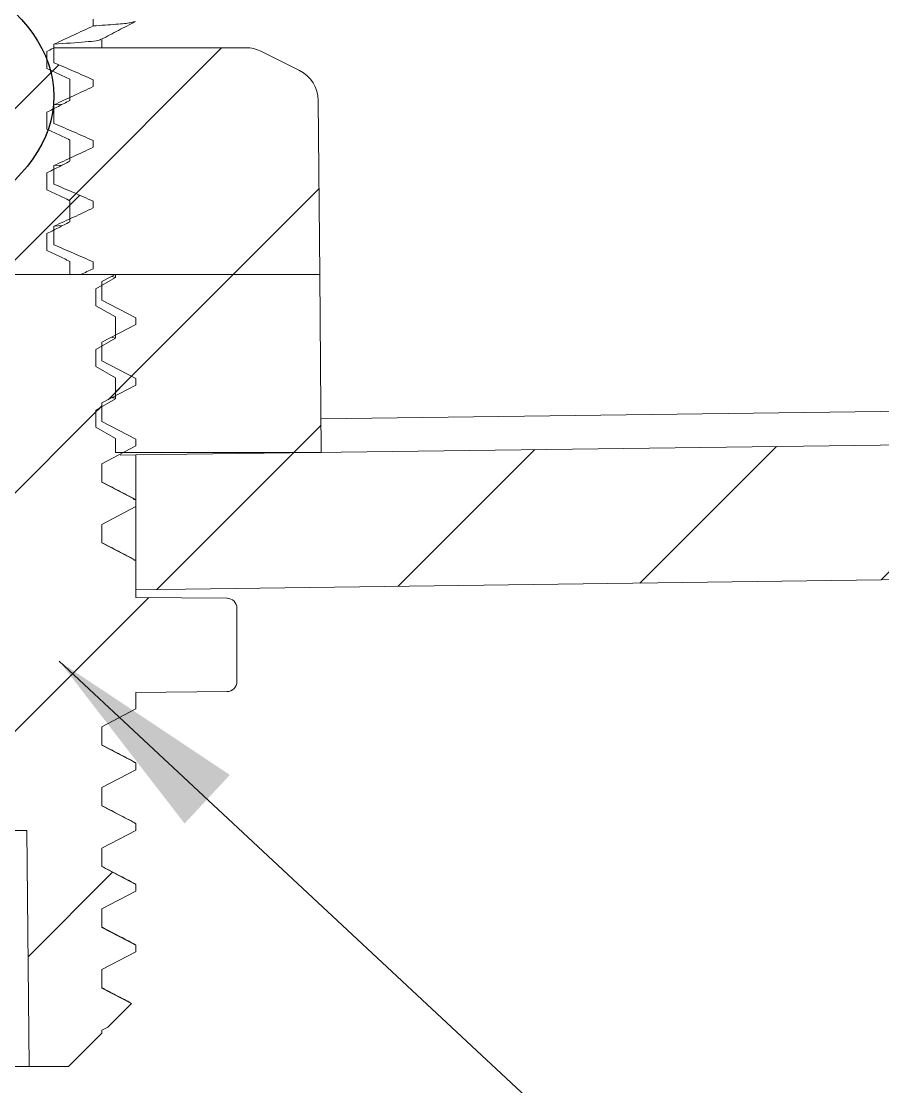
# Model space of a CAD drawing. Extents: x 14808 to 20058, y -13198 to -11680.
# Drawn here: x 19041.51 to 19054.28, y -12664.09 to -12648.29 of the extents above; entities that cross this region are included whole.
import ezdxf

# ---------------------------------------------------------------- set-up
doc = ezdxf.new("R2010")
doc.units = 0
doc.header["$LTSCALE"] = 7
doc.header["$MEASUREMENT"] = 0
doc.layers.get('0').update_dxf_attribs({"color": 2, "linetype": 'CONTINUOUS'})
doc.styles.add('GHS', font='romans', dxfattribs={"bigfont": 'ghs'})
doc.dimstyles.new('STANDARD$7', dxfattribs={"dimtxt": 3.5, "dimasz": 3, "dimexe": 1, "dimexo": 0.0625, "dimgap": 1, "dimtad": 1, "dimdec": 4, "dimzin": 0, "dimdsep": 46, "dimtxsty": 'GHS', "dimcen": 1, "dimclrt": 2, "dimadec": 0, "dimazin": 0, "dimtfac": 1, "dimtdec": 4, "dimtofl": 0, "dimtmove": 0, "dimatfit": 3, "dimfxl": 1, "dimtolj": 1, "dimtzin": 0, "dimarcsym": 0})
pattern_1 = [(45, (85.4865, 0), (-1.76776695, 1.76776695), [])]

msp = doc.modelspace()

# ---------------------------------------------------------------- hatches: boundary and pattern name
at = {"linetype": 'Continuous', "lineweight": 0}
h = msp.add_hatch(dxfattribs=at)
h.set_pattern_fill('ANSI31', scale=0.5, style=0)
h.set_pattern_definition([(45, (18605.4971, -12596.0771), (-1.122532, 1.122532), [])])
edge = h.paths.add_edge_path(flags=0)
edge.add_line((19039.813, -12652.045), (19042.386, -12652.045))
edge.add_spline(control_points=[(19042.386, -12652.045), (19042.448, -12652.016), (19042.511, -12651.987), (19042.573, -12651.958)], knot_values=[0, 0, 0, 0, 0.000413, 0.000413, 0.000413, 0.000413], weights=[1, 1, 1, 1], degree=3, periodic=0)
edge.add_line((19042.573, -12651.958), (19042.573, -12651.858))
edge.add_spline(control_points=[(19042.573, -12651.858), (19042.524, -12651.836), (19042.476, -12651.815), (19042.428, -12651.794), (19042.379, -12651.772), (19042.331, -12651.751), (19042.282, -12651.73), (19042.185, -12651.687), (19042.088, -12651.645), (19041.99, -12651.604)], knot_values=[0, 0, 0, 0, 0.000318, 0.000318, 0.000318, 0.000636, 0.000636, 0.000636, 0.001271, 0.001271, 0.001271, 0.001271], weights=[1, 1, 1, 1, 1, 1, 1, 1, 1, 1], degree=3, periodic=0)
edge.add_line((19041.99, -12651.604), (19041.99, -12651.329))
edge.add_spline(control_points=[(19041.99, -12651.329), (19042.088, -12651.284), (19042.185, -12651.239), (19042.282, -12651.194), (19042.33, -12651.171), (19042.379, -12651.149), (19042.427, -12651.126), (19042.476, -12651.103), (19042.524, -12651.081), (19042.573, -12651.058)], knot_values=[0, 0, 0, 0, 0.000643, 0.000643, 0.000643, 0.000964, 0.000964, 0.000964, 0.001285, 0.001285, 0.001285, 0.001285], weights=[1, 1, 1, 1, 1, 1, 1, 1, 1, 1], degree=3, periodic=0)
edge.add_line((19042.573, -12651.058), (19042.573, -12650.958))
edge.add_spline(control_points=[(19042.573, -12650.958), (19042.524, -12650.936), (19042.476, -12650.915), (19042.428, -12650.894), (19042.379, -12650.872), (19042.331, -12650.851), (19042.282, -12650.83), (19042.185, -12650.787), (19042.088, -12650.745), (19041.99, -12650.704)], knot_values=[0, 0, 0, 0, 0.000318, 0.000318, 0.000318, 0.000636, 0.000636, 0.000636, 0.001271, 0.001271, 0.001271, 0.001271], weights=[1, 1, 1, 1, 1, 1, 1, 1, 1, 1], degree=3, periodic=0)
edge.add_line((19041.99, -12650.704), (19041.99, -12650.429))
edge.add_spline(control_points=[(19041.99, -12650.429), (19042.088, -12650.384), (19042.185, -12650.339), (19042.282, -12650.294), (19042.33, -12650.271), (19042.379, -12650.249), (19042.427, -12650.226), (19042.476, -12650.203), (19042.524, -12650.181), (19042.573, -12650.158)], knot_values=[0, 0, 0, 0, 0.000643, 0.000643, 0.000643, 0.000964, 0.000964, 0.000964, 0.001285, 0.001285, 0.001285, 0.001285], weights=[1, 1, 1, 1, 1, 1, 1, 1, 1, 1], degree=3, periodic=0)
edge.add_line((19042.573, -12650.158), (19042.573, -12650.058))
edge.add_spline(control_points=[(19042.573, -12650.058), (19042.524, -12650.036), (19042.476, -12650.015), (19042.428, -12649.994), (19042.379, -12649.972), (19042.331, -12649.951), (19042.282, -12649.93), (19042.185, -12649.887), (19042.088, -12649.845), (19041.99, -12649.804)], knot_values=[0, 0, 0, 0, 0.000318, 0.000318, 0.000318, 0.000636, 0.000636, 0.000636, 0.001271, 0.001271, 0.001271, 0.001271], weights=[1, 1, 1, 1, 1, 1, 1, 1, 1, 1], degree=3, periodic=0)
edge.add_line((19041.99, -12649.804), (19041.99, -12649.529))
edge.add_spline(control_points=[(19041.99, -12649.529), (19042.088, -12649.484), (19042.185, -12649.439), (19042.282, -12649.394), (19042.33, -12649.371), (19042.379, -12649.349), (19042.427, -12649.326), (19042.476, -12649.303), (19042.524, -12649.281), (19042.573, -12649.258)], knot_values=[0, 0, 0, 0, 0.000643, 0.000643, 0.000643, 0.000964, 0.000964, 0.000964, 0.001285, 0.001285, 0.001285, 0.001285], weights=[1, 1, 1, 1, 1, 1, 1, 1, 1, 1], degree=3, periodic=0)
edge.add_line((19042.573, -12649.258), (19042.573, -12649.158))
edge.add_spline(control_points=[(19042.573, -12649.158), (19042.524, -12649.136), (19042.476, -12649.115), (19042.428, -12649.094), (19042.379, -12649.072), (19042.331, -12649.051), (19042.282, -12649.03), (19042.185, -12648.987), (19042.088, -12648.945), (19041.99, -12648.904)], knot_values=[0, 0, 0, 0, 0.000318, 0.000318, 0.000318, 0.000636, 0.000636, 0.000636, 0.001271, 0.001271, 0.001271, 0.001271], weights=[1, 1, 1, 1, 1, 1, 1, 1, 1, 1], degree=3, periodic=0)
edge.add_line((19041.99, -12648.904), (19041.99, -12648.629))
edge.add_spline(control_points=[(19041.99, -12648.629), (19042.088, -12648.584), (19042.185, -12648.539), (19042.282, -12648.494), (19042.33, -12648.471), (19042.379, -12648.449), (19042.427, -12648.426), (19042.476, -12648.403), (19042.524, -12648.381), (19042.573, -12648.358)], knot_values=[0, 0, 0, 0, 0.000643, 0.000643, 0.000643, 0.000964, 0.000964, 0.000964, 0.001285, 0.001285, 0.001285, 0.001285], weights=[1, 1, 1, 1, 1, 1, 1, 1, 1, 1], degree=3, periodic=0)
edge.add_line((19042.573, -12648.358), (19042.573, -12648.258))
edge.add_spline(control_points=[(19042.573, -12648.258), (19042.524, -12648.236), (19042.476, -12648.215), (19042.428, -12648.194), (19042.379, -12648.172), (19042.331, -12648.151), (19042.282, -12648.13), (19042.185, -12648.087), (19042.088, -12648.045), (19041.99, -12648.004)], knot_values=[0, 0, 0, 0, 0.000318, 0.000318, 0.000318, 0.000636, 0.000636, 0.000636, 0.001271, 0.001271, 0.001271, 0.001271], weights=[1, 1, 1, 1, 1, 1, 1, 1, 1, 1], degree=3, periodic=0)
edge.add_line((19041.99, -12648.004), (19041.99, -12647.729))
edge.add_spline(control_points=[(19041.99, -12647.729), (19042.088, -12647.684), (19042.185, -12647.639), (19042.282, -12647.594), (19042.33, -12647.571), (19042.379, -12647.549), (19042.427, -12647.526), (19042.476, -12647.503), (19042.524, -12647.481), (19042.573, -12647.458)], knot_values=[0, 0, 0, 0, 0.000643, 0.000643, 0.000643, 0.000964, 0.000964, 0.000964, 0.001285, 0.001285, 0.001285, 0.001285], weights=[1, 1, 1, 1, 1, 1, 1, 1, 1, 1], degree=3, periodic=0)
edge.add_line((19042.573, -12647.458), (19042.573, -12647.358))
edge.add_spline(control_points=[(19042.573, -12647.358), (19042.524, -12647.336), (19042.476, -12647.315), (19042.428, -12647.294), (19042.379, -12647.272), (19042.331, -12647.251), (19042.282, -12647.23), (19042.185, -12647.187), (19042.088, -12647.145), (19041.99, -12647.104)], knot_values=[0, 0, 0, 0, 0.000318, 0.000318, 0.000318, 0.000636, 0.000636, 0.000636, 0.001271, 0.001271, 0.001271, 0.001271], weights=[1, 1, 1, 1, 1, 1, 1, 1, 1, 1], degree=3, periodic=0)
edge.add_line((19041.99, -12647.104), (19041.99, -12646.829))
edge.add_spline(control_points=[(19041.99, -12646.829), (19042.088, -12646.784), (19042.185, -12646.739), (19042.282, -12646.694), (19042.33, -12646.671), (19042.379, -12646.649), (19042.427, -12646.626), (19042.476, -12646.603), (19042.524, -12646.581), (19042.573, -12646.558)], knot_values=[0, 0, 0, 0, 0.000643, 0.000643, 0.000643, 0.000964, 0.000964, 0.000964, 0.001285, 0.001285, 0.001285, 0.001285], weights=[1, 1, 1, 1, 1, 1, 1, 1, 1, 1], degree=3, periodic=0)
edge.add_line((19042.573, -12646.558), (19042.573, -12646.458))
edge.add_spline(control_points=[(19042.573, -12646.458), (19042.524, -12646.436), (19042.476, -12646.415), (19042.428, -12646.394), (19042.379, -12646.372), (19042.331, -12646.351), (19042.282, -12646.33), (19042.185, -12646.287), (19042.088, -12646.245), (19041.99, -12646.204)], knot_values=[0, 0, 0, 0, 0.000318, 0.000318, 0.000318, 0.000636, 0.000636, 0.000636, 0.001271, 0.001271, 0.001271, 0.001271], weights=[1, 1, 1, 1, 1, 1, 1, 1, 1, 1], degree=3, periodic=0)
edge.add_line((19041.99, -12646.204), (19041.99, -12645.929))
edge.add_spline(control_points=[(19041.99, -12645.929), (19042.088, -12645.884), (19042.185, -12645.839), (19042.282, -12645.794), (19042.33, -12645.771), (19042.379, -12645.749), (19042.427, -12645.726), (19042.476, -12645.703), (19042.524, -12645.681), (19042.573, -12645.658)], knot_values=[0, 0, 0, 0, 0.000643, 0.000643, 0.000643, 0.000964, 0.000964, 0.000964, 0.001285, 0.001285, 0.001285, 0.001285], weights=[1, 1, 1, 1, 1, 1, 1, 1, 1, 1], degree=3, periodic=0)
edge.add_line((19042.573, -12645.658), (19042.573, -12645.558))
edge.add_spline(control_points=[(19042.573, -12645.558), (19042.524, -12645.536), (19042.476, -12645.515), (19042.428, -12645.494), (19042.379, -12645.472), (19042.331, -12645.451), (19042.282, -12645.43), (19042.185, -12645.387), (19042.088, -12645.345), (19041.99, -12645.304)], knot_values=[0, 0, 0, 0, 0.000318, 0.000318, 0.000318, 0.000636, 0.000636, 0.000636, 0.001271, 0.001271, 0.001271, 0.001271], weights=[1, 1, 1, 1, 1, 1, 1, 1, 1, 1], degree=3, periodic=0)
edge.add_line((19041.99, -12645.304), (19041.99, -12645.029))
edge.add_spline(control_points=[(19041.99, -12645.029), (19042.088, -12644.984), (19042.185, -12644.939), (19042.282, -12644.894), (19042.33, -12644.871), (19042.379, -12644.849), (19042.427, -12644.826), (19042.469, -12644.807), (19042.51, -12644.787), (19042.552, -12644.768)], knot_values=[0, 0, 0, 0, 0.000643, 0.000643, 0.000643, 0.000964, 0.000964, 0.000964, 0.001238, 0.001238, 0.001238, 0.001238], weights=[1, 1, 1, 1, 1, 1, 1, 1, 1, 1], degree=3, periodic=0)
edge.add_spline(control_points=[(19042.552, -12644.768), (19042.46, -12644.687), (19042.368, -12644.607), (19042.275, -12644.527)], knot_values=[0.019611, 0.019611, 0.019611, 0.019611, 0.020344, 0.020344, 0.020344, 0.020344], weights=[1, 1, 1, 1], degree=3, periodic=0)
edge.add_spline(control_points=[(19042.275, -12644.527), (19042.264, -12644.522), (19042.252, -12644.517), (19042.24, -12644.512), (19042.157, -12644.475), (19042.074, -12644.439), (19041.99, -12644.404)], knot_values=[0.000469, 0.000469, 0.000469, 0.000469, 0.000545, 0.000545, 0.000545, 0.00109, 0.00109, 0.00109, 0.00109], weights=[1, 1, 1, 1, 1, 1, 1], degree=3, periodic=0)
edge.add_line((19041.99, -12644.404), (19041.99, -12644.282))
edge.add_spline(control_points=[(19041.99, -12644.282), (19041.793, -12644.115), (19041.594, -12643.949), (19041.393, -12643.786)], knot_values=[0.021095, 0.021095, 0.021095, 0.021095, 0.022647, 0.022647, 0.022647, 0.022647], weights=[1, 1, 1, 1], degree=3, periodic=0)
edge.add_line((19041.393, -12643.786), (19040.619, -12643.786))
edge.add_spline(control_points=[(19040.619, -12643.786), (19040.375, -12643.962), (19040.126, -12644.132), (19039.869, -12644.286)], knot_values=[0.013361, 0.013361, 0.013361, 0.013361, 0.015165, 0.015165, 0.015165, 0.015165], weights=[1, 1, 1, 1], degree=3, periodic=0)
edge.add_spline(control_points=[(19039.869, -12644.286), (19039.868, -12644.479), (19039.866, -12644.671), (19039.865, -12644.863), (19039.85, -12646.933), (19039.835, -12649.003), (19039.82, -12651.072), (19039.818, -12651.397), (19039.815, -12651.721), (19039.813, -12652.045)], knot_values=[0.036336, 0.036336, 0.036336, 0.036336, 0.03749, 0.03749, 0.03749, 0.049909, 0.049909, 0.049909, 0.051855, 0.051855, 0.051855, 0.051855], weights=[1, 1, 1, 1, 1, 1, 1, 1, 1, 1], degree=3, periodic=0)
h = msp.add_hatch(dxfattribs=at)
h.set_pattern_fill('ANSI31', color=2, scale=20, style=0)
h.set_pattern_definition(pattern_1)
edge = h.paths.add_edge_path(flags=0)
edge.add_line((19045.933, -12652.045), (19045.911, -12649.463))
edge.add_arc((19045.411, -12649.468), 0.5, 0.5, 63.4349)
edge.add_line((19045.634, -12649.021), (19045.062, -12648.734))
edge.add_arc((19044.838, -12649.182), 0.5, 63.4349, 90)
edge.add_line((19044.838, -12648.682), (19041.997, -12648.682))
edge.add_spline(control_points=[(19041.997, -12648.682), (19041.96, -12648.7), (19041.923, -12648.719), (19041.886, -12648.738)], knot_values=[0.000514, 0.000514, 0.000514, 0.000514, 0.000763, 0.000763, 0.000763, 0.000763], weights=[1, 1, 1, 1], degree=3, periodic=0)
edge.add_line((19041.886, -12648.738), (19041.886, -12648.988))
edge.add_spline(control_points=[(19041.886, -12648.988), (19041.943, -12649.014), (19041.999, -12649.041), (19042.056, -12649.068), (19042.084, -12649.082), (19042.113, -12649.095), (19042.141, -12649.109), (19042.169, -12649.122), (19042.198, -12649.136), (19042.226, -12649.15)], knot_values=[0, 0, 0, 0, 0.000377, 0.000377, 0.000377, 0.000565, 0.000565, 0.000565, 0.000753, 0.000753, 0.000753, 0.000753], weights=[1, 1, 1, 1, 1, 1, 1, 1, 1, 1], degree=3, periodic=0)
edge.add_line((19042.226, -12649.15), (19042.226, -12649.465))
edge.add_spline(control_points=[(19042.226, -12649.465), (19042.198, -12649.479), (19042.169, -12649.494), (19042.141, -12649.508), (19042.113, -12649.523), (19042.084, -12649.537), (19042.056, -12649.551), (19041.999, -12649.58), (19041.943, -12649.609), (19041.886, -12649.638)], knot_values=[0, 0, 0, 0, 0.000191, 0.000191, 0.000191, 0.000381, 0.000381, 0.000381, 0.000763, 0.000763, 0.000763, 0.000763], weights=[1, 1, 1, 1, 1, 1, 1, 1, 1, 1], degree=3, periodic=0)
edge.add_line((19041.886, -12649.638), (19041.886, -12649.888))
edge.add_spline(control_points=[(19041.886, -12649.888), (19041.943, -12649.914), (19041.999, -12649.941), (19042.056, -12649.968), (19042.084, -12649.982), (19042.113, -12649.995), (19042.141, -12650.009), (19042.169, -12650.022), (19042.198, -12650.036), (19042.226, -12650.05)], knot_values=[0, 0, 0, 0, 0.000377, 0.000377, 0.000377, 0.000565, 0.000565, 0.000565, 0.000753, 0.000753, 0.000753, 0.000753], weights=[1, 1, 1, 1, 1, 1, 1, 1, 1, 1], degree=3, periodic=0)
edge.add_line((19042.226, -12650.05), (19042.226, -12650.365))
edge.add_spline(control_points=[(19042.226, -12650.365), (19042.198, -12650.379), (19042.169, -12650.394), (19042.141, -12650.408), (19042.113, -12650.423), (19042.084, -12650.437), (19042.056, -12650.451), (19041.999, -12650.48), (19041.943, -12650.509), (19041.886, -12650.538)], knot_values=[0, 0, 0, 0, 0.000191, 0.000191, 0.000191, 0.000381, 0.000381, 0.000381, 0.000763, 0.000763, 0.000763, 0.000763], weights=[1, 1, 1, 1, 1, 1, 1, 1, 1, 1], degree=3, periodic=0)
edge.add_line((19041.886, -12650.538), (19041.886, -12650.788))
edge.add_spline(control_points=[(19041.886, -12650.788), (19041.943, -12650.814), (19041.999, -12650.841), (19042.056, -12650.868), (19042.084, -12650.882), (19042.113, -12650.895), (19042.141, -12650.909), (19042.169, -12650.922), (19042.198, -12650.936), (19042.226, -12650.95)], knot_values=[0, 0, 0, 0, 0.000377, 0.000377, 0.000377, 0.000565, 0.000565, 0.000565, 0.000753, 0.000753, 0.000753, 0.000753], weights=[1, 1, 1, 1, 1, 1, 1, 1, 1, 1], degree=3, periodic=0)
edge.add_line((19042.226, -12650.95), (19042.226, -12651.265))
edge.add_spline(control_points=[(19042.226, -12651.265), (19042.198, -12651.279), (19042.169, -12651.294), (19042.141, -12651.308), (19042.113, -12651.323), (19042.084, -12651.337), (19042.056, -12651.351), (19041.999, -12651.38), (19041.943, -12651.409), (19041.886, -12651.438)], knot_values=[0, 0, 0, 0, 0.000191, 0.000191, 0.000191, 0.000381, 0.000381, 0.000381, 0.000763, 0.000763, 0.000763, 0.000763], weights=[1, 1, 1, 1, 1, 1, 1, 1, 1, 1], degree=3, periodic=0)
edge.add_line((19041.886, -12651.438), (19041.886, -12651.688))
edge.add_spline(control_points=[(19041.886, -12651.688), (19041.943, -12651.714), (19041.999, -12651.741), (19042.056, -12651.768), (19042.084, -12651.782), (19042.113, -12651.795), (19042.141, -12651.809), (19042.169, -12651.822), (19042.198, -12651.836), (19042.226, -12651.85)], knot_values=[0, 0, 0, 0, 0.000377, 0.000377, 0.000377, 0.000565, 0.000565, 0.000565, 0.000753, 0.000753, 0.000753, 0.000753], weights=[1, 1, 1, 1, 1, 1, 1, 1, 1, 1], degree=3, periodic=0)
edge.add_line((19042.226, -12651.85), (19042.226, -12652.045))
edge.add_line((19042.226, -12652.045), (19045.933, -12652.045))
h = msp.add_hatch(dxfattribs=at)
h.set_pattern_fill('ANSI31', color=2, scale=20, style=0)
h.set_pattern_definition(pattern_1)
edge = h.paths.add_edge_path(flags=0)
edge.add_line((19042.702, -12652.424), (19042.702, -12652.149))
edge.add_line((19042.702, -12652.149), (19042.901, -12652.045))
edge.add_line((19042.901, -12652.045), (19041.07, -12652.045))
edge.add_line((19041.07, -12652.045), (19041.065, -12653.286))
edge.add_line((19041.065, -12653.286), (19040.731, -12653.286))
edge.add_line((19040.731, -12653.286), (19040.731, -12654.286))
edge.add_line((19040.731, -12654.286), (19041.231, -12654.286))
edge.add_line((19041.231, -12654.286), (19041.231, -12654.786))
edge.add_line((19041.231, -12654.786), (19040.731, -12654.786))
edge.add_line((19040.731, -12654.786), (19040.731, -12655.786))
edge.add_line((19040.731, -12655.786), (19041.231, -12655.786))
edge.add_line((19041.231, -12655.786), (19041.231, -12656.286))
edge.add_line((19041.231, -12656.286), (19040.731, -12656.286))
edge.add_line((19040.731, -12656.286), (19040.731, -12657.286))
edge.add_line((19040.731, -12657.286), (19041.231, -12657.286))
edge.add_line((19041.231, -12657.286), (19041.231, -12657.786))
edge.add_line((19041.231, -12657.786), (19040.731, -12657.786))
edge.add_line((19040.731, -12657.786), (19040.731, -12658.786))
edge.add_line((19040.731, -12658.786), (19041.231, -12658.786))
edge.add_line((19041.231, -12658.786), (19041.231, -12659.286))
edge.add_line((19041.231, -12659.286), (19040.731, -12659.286))
edge.add_line((19040.731, -12659.286), (19040.731, -12660.286))
edge.add_line((19040.731, -12660.286), (19041.59, -12660.286))
edge.add_line((19041.59, -12660.286), (19041.621, -12663.786))
edge.add_line((19041.621, -12663.786), (19042.206, -12663.786))
edge.add_line((19042.206, -12663.786), (19042.702, -12663.291))
edge.add_line((19042.702, -12663.291), (19042.702, -12663.249))
edge.add_line((19042.702, -12663.249), (19042.789, -12663.204))
edge.add_line((19042.789, -12663.204), (19043.141, -12662.852))
edge.add_line((19043.141, -12662.852), (19042.702, -12662.624))
edge.add_line((19042.702, -12662.624), (19042.702, -12662.349))
edge.add_line((19042.702, -12662.349), (19043.206, -12662.086))
edge.add_line((19043.206, -12662.086), (19043.206, -12661.986))
edge.add_line((19043.206, -12661.986), (19042.702, -12661.724))
edge.add_line((19042.702, -12661.724), (19042.702, -12661.449))
edge.add_line((19042.702, -12661.449), (19043.206, -12661.186))
edge.add_line((19043.206, -12661.186), (19043.206, -12661.086))
edge.add_line((19043.206, -12661.086), (19042.702, -12660.824))
edge.add_line((19042.702, -12660.824), (19042.702, -12660.549))
edge.add_line((19042.702, -12660.549), (19043.206, -12660.286))
edge.add_line((19043.206, -12660.286), (19043.206, -12660.186))
edge.add_line((19043.206, -12660.186), (19042.702, -12659.924))
edge.add_line((19042.702, -12659.924), (19042.702, -12659.649))
edge.add_line((19042.702, -12659.649), (19043.206, -12659.386))
edge.add_line((19043.206, -12659.386), (19043.206, -12659.286))
edge.add_line((19043.206, -12659.286), (19042.702, -12659.024))
edge.add_line((19042.702, -12659.024), (19042.702, -12658.749))
edge.add_line((19042.702, -12658.749), (19043.206, -12658.486))
edge.add_line((19043.206, -12658.486), (19043.206, -12658.241))
edge.add_line((19043.206, -12658.241), (19044.558, -12658.229))
edge.add_arc((19044.556, -12658.079), 0.15, 270.5, 360)
edge.add_line((19044.706, -12658.079), (19044.706, -12656.994))
edge.add_arc((19044.556, -12656.994), 0.15, 0, 89.5)
edge.add_line((19044.558, -12656.844), (19043.206, -12656.832))
edge.add_line((19043.206, -12656.832), (19043.206, -12656.286))
edge.add_line((19043.206, -12656.286), (19042.702, -12656.024))
edge.add_line((19042.702, -12656.024), (19042.702, -12655.749))
edge.add_line((19042.702, -12655.749), (19043.206, -12655.486))
edge.add_line((19043.206, -12655.486), (19043.206, -12655.386))
edge.add_line((19043.206, -12655.386), (19042.702, -12655.124))
edge.add_line((19042.702, -12655.124), (19042.702, -12654.849))
edge.add_line((19042.702, -12654.849), (19043.206, -12654.586))
edge.add_line((19043.206, -12654.586), (19043.206, -12654.486))
edge.add_line((19043.206, -12654.486), (19042.702, -12654.224))
edge.add_line((19042.702, -12654.224), (19042.702, -12653.949))
edge.add_line((19042.702, -12653.949), (19043.206, -12653.686))
edge.add_line((19043.206, -12653.686), (19043.206, -12653.586))
edge.add_line((19043.206, -12653.586), (19042.702, -12653.324))
edge.add_line((19042.702, -12653.324), (19042.702, -12653.049))
edge.add_line((19042.702, -12653.049), (19043.206, -12652.786))
edge.add_line((19043.206, -12652.786), (19043.206, -12652.686))
edge.add_line((19043.206, -12652.686), (19042.702, -12652.424))
h = msp.add_hatch(dxfattribs=at)
h.set_pattern_fill('ANSI31', color=2, scale=20, style=0)
h.set_pattern_definition(pattern_1)
h.paths.add_polyline_path([(19045.933, -12652.045), (19042.904, -12652.045), (19042.904, -12652.089), (19042.614, -12652.257), (19042.614, -12652.507), (19042.904, -12652.674), (19042.904, -12652.989), (19042.614, -12653.157), (19042.614, -12653.407), (19042.904, -12653.574), (19042.904, -12653.889), (19042.614, -12654.057), (19042.614, -12654.307), (19042.904, -12654.474), (19042.904, -12654.682), (19045.956, -12654.682)], flags=0)
h = msp.add_hatch(dxfattribs=at)
h.set_pattern_fill('ANSI31', color=2, scale=20, style=0)
h.set_pattern_definition(pattern_1)
edge = h.paths.add_edge_path(flags=0)
edge.add_line((19072.956, -12653.861), (19072.956, -12652.045))
edge.add_line((19072.956, -12652.045), (19070.956, -12652.045))
edge.add_line((19070.956, -12652.045), (19070.956, -12653.861))
edge.add_arc((19070.456, -12653.861), 0.5, 270.75, 360, ccw=False)
edge.add_line((19070.463, -12654.361), (19043.206, -12654.718))
edge.add_line((19043.206, -12654.718), (19043.206, -12656.718))
edge.add_line((19043.206, -12656.718), (19070.489, -12656.361))
edge.add_arc((19070.456, -12653.861), 2.5, 270.75, 360)

# ---------------------------------------------------------------- linework, layer by layer
at = {"color": 7, "linetype": 'Continuous', "lineweight": 15}
for p, q in [((19042.573, -12648.258), (19042.573, -12648.358)), ((19042.702, -12648.682), (19042.702, -12648.553)), ((19041.886, -12648.988), (19041.886, -12648.738)), ((19041.99, -12648.904), (19041.99, -12648.629)), ((19044.838, -12648.682), (19041.997, -12648.682)), ((19045.634, -12649.021), (19045.062, -12648.734)), ((19042.226, -12649.15), (19042.226, -12649.465)), ((19042.573, -12649.158), (19042.573, -12649.258)), ((19042.118, -12649.52), (19041.99, -12649.529)), ((19041.99, -12649.804), (19041.99, -12649.529)), ((19045.911, -12649.463), (19045.933, -12652.045)), ((19041.886, -12649.888), (19041.886, -12649.638)), ((19042.226, -12650.05), (19042.226, -12650.365)), ((19042.573, -12650.058), (19042.573, -12650.158)), ((19042.116, -12650.421), (19041.99, -12650.429)), ((19041.99, -12650.704), (19041.99, -12650.429)), ((19041.886, -12650.788), (19041.886, -12650.538)), ((19042.226, -12650.95), (19042.226, -12651.265)), ((19042.573, -12650.958), (19042.573, -12651.058)), ((19041.886, -12651.688), (19041.886, -12651.438)), ((19042.117, -12651.32), (19041.99, -12651.329)), ((19041.99, -12651.604), (19041.99, -12651.329)), ((19042.226, -12651.85), (19042.226, -12652.045)), ((19042.573, -12651.858), (19042.573, -12651.958)), ((19042.386, -12652.045), (19039.813, -12652.045)), ((19045.933, -12652.045), (19042.226, -12652.045)), ((19042.904, -12652.089), (19042.614, -12652.257)), ((19042.702, -12652.149), (19042.901, -12652.045)), ((19042.847, -12652.073), (19042.904, -12652.089)), ((19042.902, -12652.049), (19042.908, -12652.045)), ((19042.904, -12652.045), (19042.904, -12652.089)), ((19045.933, -12652.045), (19045.956, -12654.682)), ((19042.614, -12652.507), (19042.614, -12652.257)), ((19042.702, -12652.424), (19042.702, -12652.149)), ((19042.614, -12652.507), (19042.904, -12652.674)), ((19043.206, -12652.686), (19042.702, -12652.424)), ((19042.904, -12652.674), (19042.904, -12652.989)), ((19043.206, -12652.686), (19043.206, -12652.786)), ((19042.702, -12653.049), (19043.206, -12652.786)), ((19042.904, -12652.989), (19042.614, -12653.157)), ((19042.702, -12653.324), (19042.702, -12653.049)), ((19042.846, -12652.974), (19042.904, -12652.989)), ((19042.614, -12653.407), (19042.614, -12653.157)), ((19043.206, -12653.586), (19042.702, -12653.324)), ((19042.614, -12653.407), (19042.904, -12653.574)), ((19042.904, -12653.574), (19042.904, -12653.889)), ((19043.206, -12653.586), (19043.206, -12653.686)), ((19042.702, -12653.949), (19043.206, -12653.686)), ((19042.904, -12653.889), (19042.614, -12654.057)), ((19042.702, -12654.224), (19042.702, -12653.949)), ((19042.614, -12654.307), (19042.614, -12654.057)), ((19042.614, -12654.307), (19042.904, -12654.474)), ((19043.206, -12654.486), (19042.702, -12654.224)), ((19070.463, -12654.361), (19043.206, -12654.718)), ((19042.702, -12654.849), (19043.206, -12654.586)), ((19042.904, -12654.474), (19042.904, -12654.682)), ((19043.206, -12654.486), (19043.206, -12654.586)), ((19045.956, -12654.682), (19042.904, -12654.682)), ((19043.206, -12654.718), (19042.973, -12654.721)), ((19043.206, -12656.718), (19043.206, -12654.718)), ((19042.702, -12655.124), (19042.702, -12654.849)), ((19043.206, -12655.386), (19042.702, -12655.124)), ((19043.173, -12655.379), (19043.206, -12655.386)), ((19043.206, -12655.386), (19043.206, -12655.486)), ((19042.702, -12655.749), (19043.206, -12655.486)), ((19042.702, -12656.024), (19042.702, -12655.749)), ((19043.206, -12656.286), (19042.702, -12656.024)), ((19043.176, -12656.279), (19043.206, -12656.286)), ((19043.206, -12656.286), (19043.206, -12656.832)), ((19070.489, -12656.361), (19043.206, -12656.718)), ((19043.206, -12656.832), (19044.558, -12656.844)), ((19044.706, -12656.994), (19044.706, -12658.079)), ((19044.558, -12658.229), (19043.206, -12658.241)), ((19043.206, -12658.241), (19043.206, -12658.486)), ((19043.206, -12658.486), (19042.702, -12658.749)), ((19042.702, -12658.749), (19042.702, -12659.024)), ((19042.702, -12659.024), (19043.206, -12659.286)), ((19043.206, -12659.286), (19043.177, -12659.279)), ((19043.206, -12659.286), (19043.206, -12659.386)), ((19043.206, -12659.386), (19042.702, -12659.649)), ((19042.702, -12659.649), (19042.702, -12659.924)), ((19042.702, -12659.924), (19043.206, -12660.186)), ((19040.731, -12660.286), (19041.59, -12660.286)), ((19041.621, -12663.786), (19041.59, -12660.286)), ((19043.206, -12660.286), (19042.702, -12660.549)), ((19043.206, -12660.186), (19043.183, -12660.179)), ((19043.206, -12660.186), (19043.206, -12660.286)), ((19042.702, -12660.549), (19042.702, -12660.824)), ((19042.702, -12660.824), (19043.206, -12661.086)), ((19043.197, -12661.081), (19043.186, -12661.079)), ((19043.206, -12661.086), (19043.206, -12661.186)), ((19043.206, -12661.186), (19042.702, -12661.449)), ((19042.702, -12661.449), (19042.702, -12661.724)), ((19042.702, -12661.724), (19043.206, -12661.986)), ((19043.206, -12661.986), (19043.181, -12661.979)), ((19043.206, -12661.986), (19043.206, -12662.086)), ((19043.206, -12662.086), (19042.702, -12662.349)), ((19042.702, -12662.349), (19042.702, -12662.624)), ((19042.702, -12662.624), (19043.141, -12662.852)), ((19042.789, -12663.204), (19043.141, -12662.852)), ((19043.141, -12662.852), (19043.128, -12662.848)), ((19042.206, -12663.786), (19042.702, -12663.291)), ((19042.789, -12663.204), (19042.702, -12663.249)), ((19042.702, -12663.249), (19042.702, -12663.291)), ((19034.292, -12663.786), (19041.621, -12663.786)), ((19042.206, -12663.786), (19041.621, -12663.786))]:
    msp.add_line(p, q, dxfattribs=at)
at = {"color": 8, "linetype": 'Continuous', "lineweight": 15}
msp.add_line((19063.061, -12653.958), (19045.952, -12654.182), dxfattribs=at)
at = {"color": 7, "linetype": 'Continuous', "lineweight": 15}
for centre, radius, start, end in [((19044.838, -12649.182), 0.5, 63.4349, 90), ((19045.411, -12649.468), 0.5, 0.5, 63.4349), ((19044.556, -12656.994), 0.15, 0, 89.5), ((19044.556, -12658.079), 0.15, 270.5, 0)]:
    msp.add_arc(centre, radius, start, end, dxfattribs=at)
at = {"color": 1}
msp.add_ellipse((19038.005, -12649.401), major_axis=(3.986, 0), ratio=0.598847, dxfattribs=at)
at = {"color": 7, "linetype": 'Continuous', "lineweight": 15}
for points, knots in [([(19043.179, -12648.294), (19043.167, -12648.3), (19043.14, -12648.313), (19042.931, -12648.335), (19042.692, -12648.35), (19042.573, -12648.358)], [0, 0, 0, 0, 0.28853, 0.644607, 1, 1, 1, 1]), ([(19042.695, -12648.557), (19042.779, -12648.513), (19042.947, -12648.425), (19043.115, -12648.338), (19043.199, -12648.294)], [0, 0, 0, 0, 0.499986, 1, 1, 1, 1]), ([(19041.99, -12648.629), (19042.087, -12648.584), (19042.233, -12648.517), (19042.427, -12648.426), (19042.524, -12648.381), (19042.573, -12648.358)], [0, 0, 0, 0, 0.499993, 0.749996, 1, 1, 1, 1]), ([(19042.678, -12648.557), (19042.68, -12648.559), (19042.694, -12648.571), (19042.491, -12648.596), (19042.157, -12648.618), (19041.99, -12648.629)], [0, 0, 0, 0, 0.075625, 0.538084, 1, 1, 1, 1]), ([(19041.997, -12648.682), (19041.988, -12648.686), (19041.951, -12648.705), (19041.914, -12648.723), (19041.886, -12648.738)], [0, 0, 0, 0, 0.232337, 1, 1, 1, 1]), ([(19042.573, -12649.158), (19042.524, -12649.136), (19042.428, -12649.093), (19042.234, -12649.008), (19042.088, -12648.946), (19041.99, -12648.904)], [0, 0, 0, 0, 0.249992, 0.499984, 1, 1, 1, 1]), ([(19041.886, -12648.988), (19041.943, -12649.014), (19042.028, -12649.055), (19042.141, -12649.109), (19042.198, -12649.136), (19042.226, -12649.15)], [0, 0, 0, 0, 0.499993, 0.749995, 1, 1, 1, 1]), ([(19041.99, -12649.529), (19042.087, -12649.484), (19042.233, -12649.417), (19042.427, -12649.326), (19042.524, -12649.281), (19042.573, -12649.258)], [0, 0, 0, 0, 0.499993, 0.749996, 1, 1, 1, 1]), ([(19042.226, -12649.465), (19042.198, -12649.479), (19042.141, -12649.508), (19042.028, -12649.566), (19041.943, -12649.609), (19041.886, -12649.638)], [0, 0, 0, 0, 0.249998, 0.499996, 1, 1, 1, 1]), ([(19041.886, -12649.888), (19041.943, -12649.914), (19042.028, -12649.955), (19042.141, -12650.009), (19042.198, -12650.036), (19042.226, -12650.05)], [0, 0, 0, 0, 0.499993, 0.749995, 1, 1, 1, 1]), ([(19042.573, -12650.058), (19042.524, -12650.036), (19042.428, -12649.993), (19042.234, -12649.908), (19042.088, -12649.846), (19041.99, -12649.804)], [0, 0, 0, 0, 0.249992, 0.499984, 1, 1, 1, 1]), ([(19041.99, -12650.429), (19042.087, -12650.384), (19042.233, -12650.317), (19042.427, -12650.226), (19042.524, -12650.181), (19042.573, -12650.158)], [0, 0, 0, 0, 0.499993, 0.749996, 1, 1, 1, 1]), ([(19042.226, -12650.365), (19042.198, -12650.379), (19042.141, -12650.408), (19042.028, -12650.466), (19041.943, -12650.509), (19041.886, -12650.538)], [0, 0, 0, 0, 0.249998, 0.499996, 1, 1, 1, 1]), ([(19041.886, -12650.788), (19041.943, -12650.814), (19042.028, -12650.855), (19042.141, -12650.909), (19042.198, -12650.936), (19042.226, -12650.95)], [0, 0, 0, 0, 0.499993, 0.749995, 1, 1, 1, 1]), ([(19042.573, -12650.958), (19042.524, -12650.936), (19042.428, -12650.893), (19042.234, -12650.808), (19042.088, -12650.746), (19041.99, -12650.704)], [0, 0, 0, 0, 0.249992, 0.499984, 1, 1, 1, 1]), ([(19041.99, -12651.329), (19042.087, -12651.284), (19042.233, -12651.217), (19042.427, -12651.126), (19042.524, -12651.081), (19042.573, -12651.058)], [0, 0, 0, 0, 0.4999928, 0.7499957, 1, 1, 1, 1]), ([(19042.226, -12651.265), (19042.198, -12651.279), (19042.141, -12651.308), (19042.028, -12651.366), (19041.943, -12651.409), (19041.886, -12651.438)], [0, 0, 0, 0, 0.249998, 0.499996, 1, 1, 1, 1]), ([(19042.573, -12651.858), (19042.524, -12651.836), (19042.428, -12651.793), (19042.234, -12651.708), (19042.088, -12651.646), (19041.99, -12651.604)], [0, 0, 0, 0, 0.249992, 0.499984, 1, 1, 1, 1]), ([(19041.886, -12651.688), (19041.943, -12651.714), (19042.028, -12651.755), (19042.141, -12651.809), (19042.198, -12651.836), (19042.226, -12651.85)], [0, 0, 0, 0, 0.499993, 0.749995, 1, 1, 1, 1]), ([(19042.386, -12652.045), (19042.417, -12652.031), (19042.48, -12652.002), (19042.542, -12651.973), (19042.573, -12651.958)], [0, 0, 0, 0, 0.499999, 1, 1, 1, 1]), ([(19042.855, -12653.869), (19042.858, -12653.87), (19042.902, -12653.876), (19042.903, -12653.883), (19042.904, -12653.889)], [0, 0, 0, 0, 0.053696, 1, 1, 1, 1]), ([(19043.199, -12655.379), (19043.115, -12655.336), (19042.947, -12655.248), (19042.779, -12655.16), (19042.694, -12655.116)], [0, 0, 0, 0, 0.498378, 1, 1, 1, 1]), ([(19043.199, -12656.279), (19043.115, -12656.236), (19042.947, -12656.148), (19042.779, -12656.06), (19042.694, -12656.016)], [0, 0, 0, 0, 0.498378, 1, 1, 1, 1]), ([(19043.199, -12659.279), (19043.115, -12659.236), (19042.947, -12659.148), (19042.779, -12659.06), (19042.694, -12659.016)], [0, 0, 0, 0, 0.498379, 1, 1, 1, 1]), ([(19043.199, -12660.179), (19043.115, -12660.136), (19042.947, -12660.048), (19042.779, -12659.96), (19042.694, -12659.916)], [0, 0, 0, 0, 0.498379, 1, 1, 1, 1]), ([(19043.199, -12661.079), (19043.115, -12661.036), (19042.947, -12660.948), (19042.779, -12660.86), (19042.694, -12660.816)], [0, 0, 0, 0, 0.498379, 1, 1, 1, 1]), ([(19043.199, -12661.979), (19043.115, -12661.936), (19042.947, -12661.848), (19042.779, -12661.76), (19042.694, -12661.716)], [0, 0, 0, 0, 0.498379, 1, 1, 1, 1]), ([(19043.13, -12662.843), (19043.069, -12662.812), (19042.924, -12662.736), (19042.779, -12662.66), (19042.694, -12662.616)], [0, 0, 0, 0, 0.418928, 1, 1, 1, 1])]:
    msp.add_open_spline(points, degree=3, knots=knots, dxfattribs=at)

# ---------------------------------------------------------------- leaders
msp.add_leader([(19042.07, -12657.779), (19060.365, -12674.826)], dimstyle='STANDARD$7', override={"dimtxt": 3, "dimexo": 0.3, "dimgap": 2, "dimtad": 0, "dimdec": 1, "dimzin": 8, "dimcen": 0, "dimclrd": 2, "dimclre": 2, "dimazin": 2, "dimtp": 0.1, "dimtfac": 0.5, "dimtdec": 1, "dimfxl": 2.5, "dimarcsym": 1})

doc.saveas('drawing.dxf')
